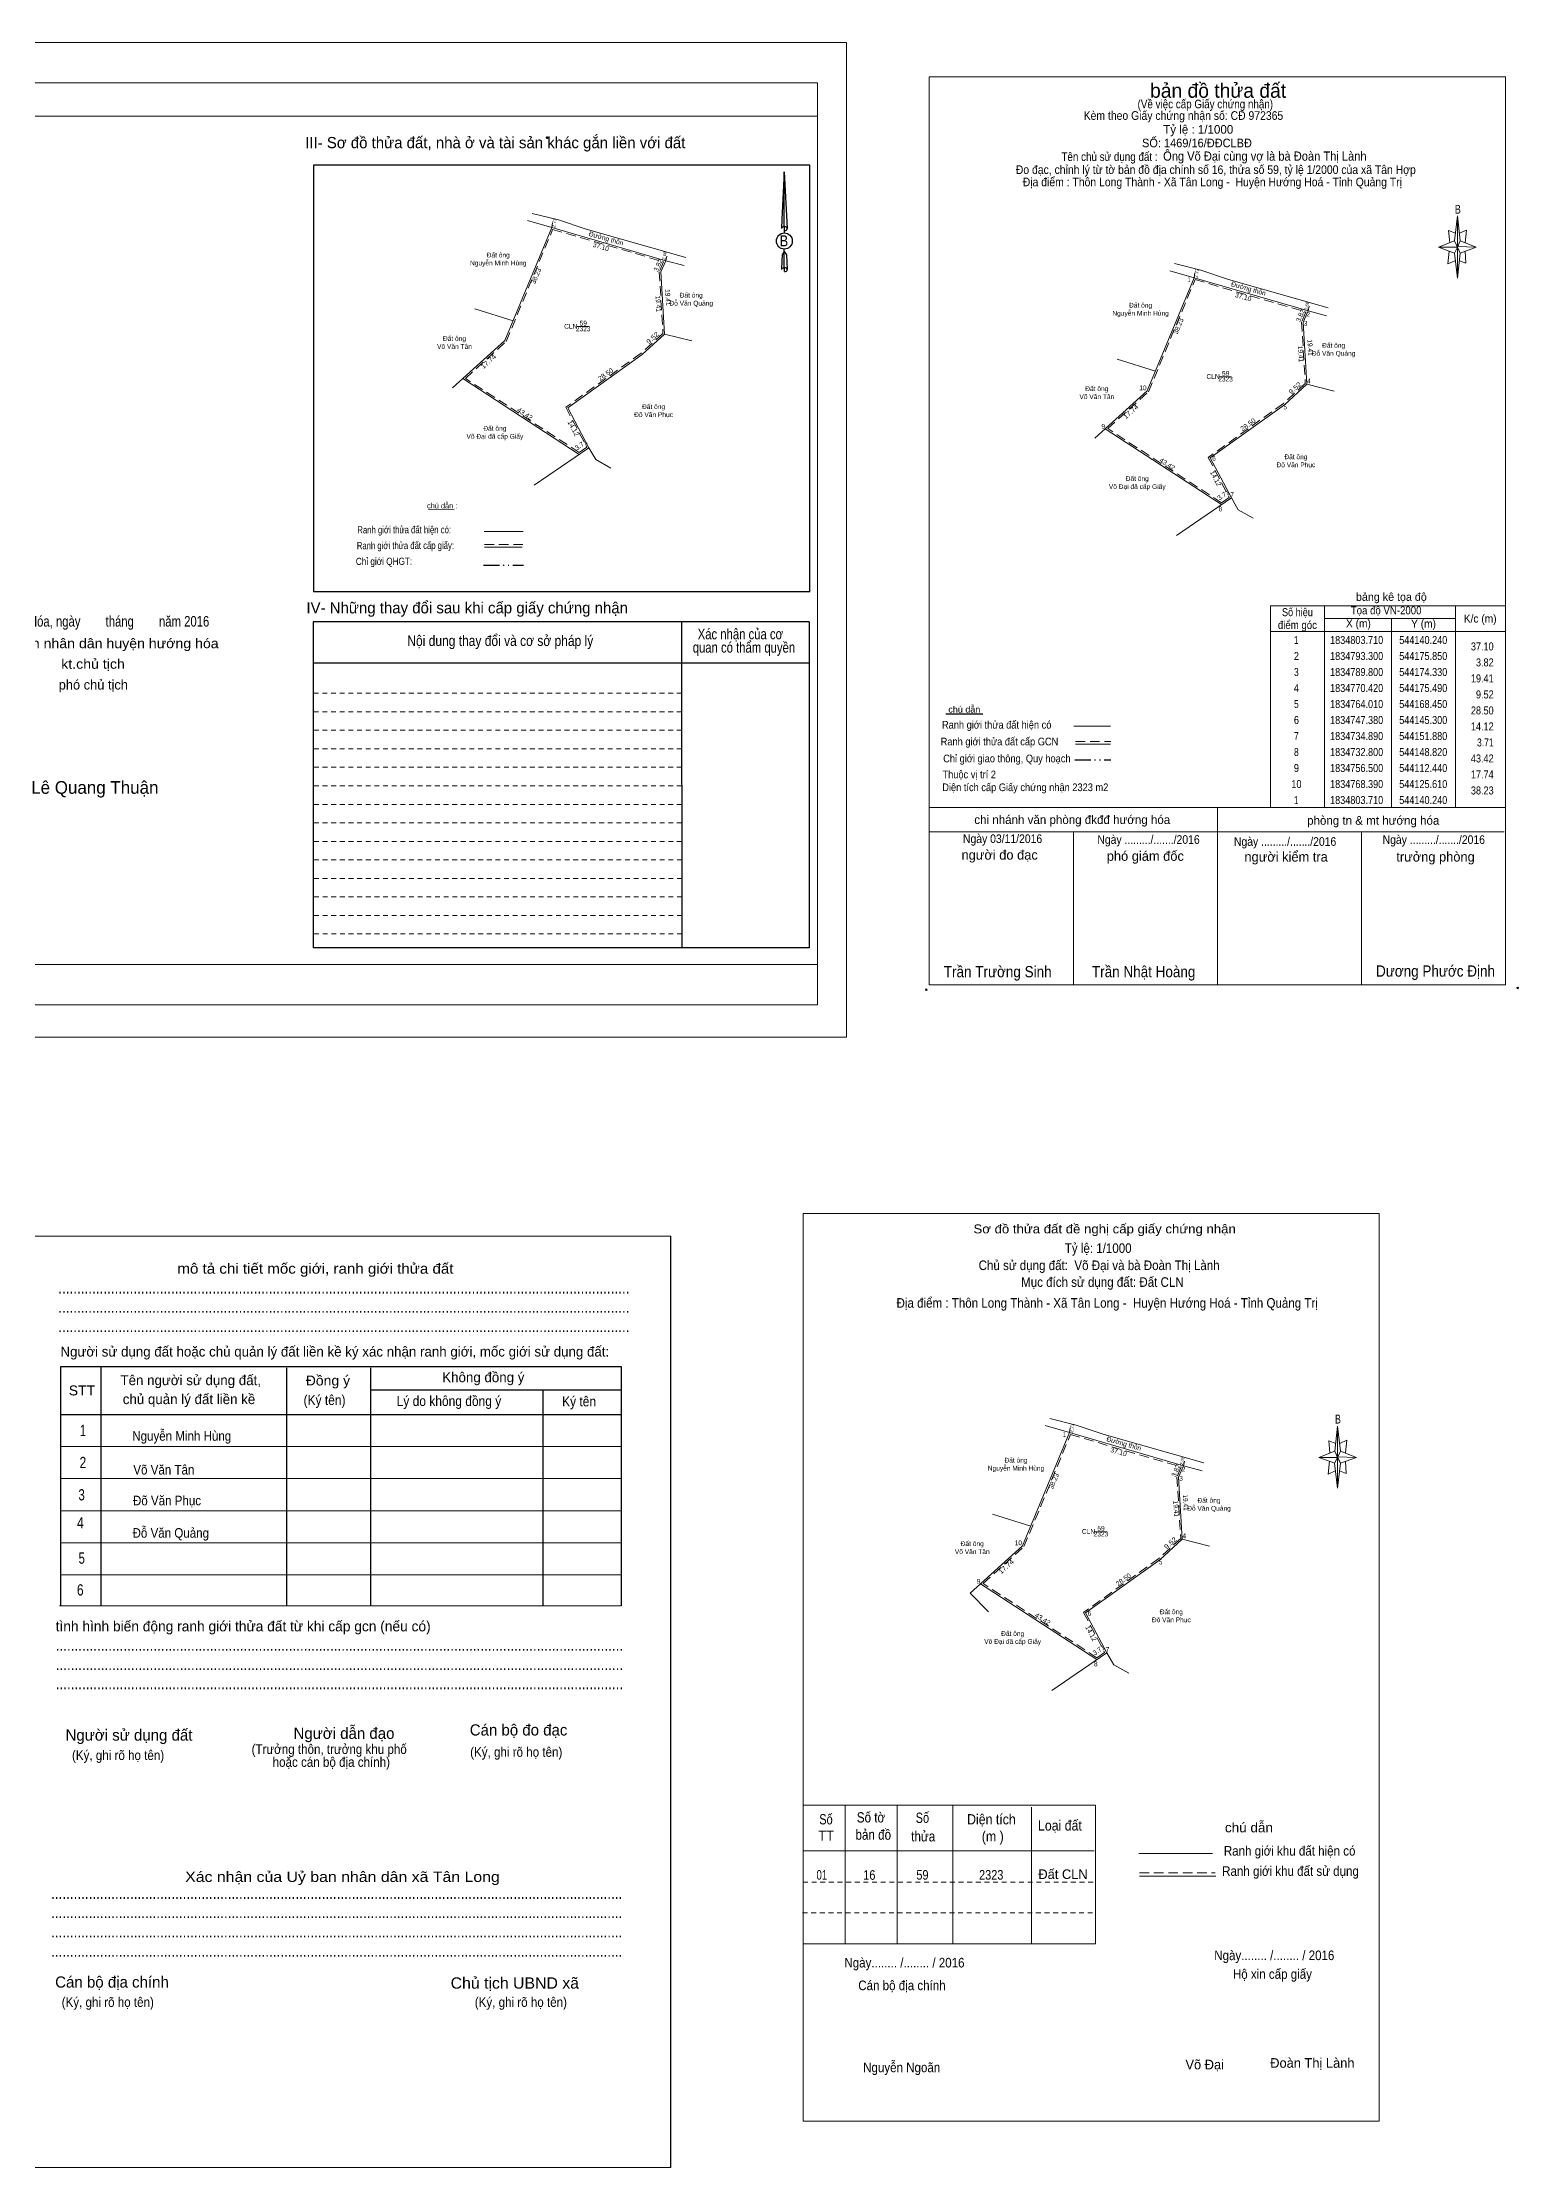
# Model space of a CAD drawing. Header units: metres. Extents: x 543220 to 544281, y 1834574 to 1835238.
# Drawn here: x 543819 to 544281, y 1834574 to 1835238 of the extents above; entities that cross this region are included whole.
import ezdxf
from ezdxf.enums import TextEntityAlignment as Align

# ---------------------------------------------------------------- set-up
doc = ezdxf.new("R2010")
doc.units = ezdxf.units.M
doc.header["$PDMODE"] = 32
doc.header["$PDSIZE"] = 0.5
for name, pattern in [('DASH_DOUBLE_DOT', [9.2, 5, -1.2, 0.3, -1.2, 0.3, -1.2]), ('MEDIUM_DASHED', [4.5, 3, -1.5]), ('SHORT_DASHED', [2.7, 1.5, -1.2])]:
    doc.linetypes.add(name, pattern=pattern)
for name, color, linetype, lineweight in [('1', 7, 'Continuous', 13), ('10', 7, 'Continuous', 13), ('16', 7, 'Continuous', 25), ('17', 7, 'SHORT_DASHED', 13), ('18', 7, 'Continuous', 25), ('23', 7, 'Continuous', 13), ('28', 7, 'SHORT_DASHED', 13), ('3', 7, 'Continuous', 13), ('40', 7, 'Continuous', 13), ('5', 7, 'Continuous', 13), ('55', 7, 'Continuous', 13), ('63', 7, 'Continuous', 13), ('7', 7, 'Continuous', 13)]:
    doc.layers.add(name, color=color, linetype=linetype, lineweight=lineweight)
doc.layers.add('34', color=7, linetype='Continuous')

msp = doc.modelspace()

# ---------------------------------------------------------------- linework, layer by layer
at = {"layer": '1'}
for p, q in [((543691.33, 1835214.99), (544061.53, 1835214.99)), ((544061.53, 1835214.99), (544061.53, 1834947.76)), ((543691.33, 1834949.99), (544061.53, 1834949.99))]:
    msp.add_line(p, q, dxfattribs=at)
msp.add_lwpolyline([(543651.13, 1834937.39), (544061.53, 1834937.39), (544061.53, 1835225.39), (543651.13, 1835225.39)], close=True, dxfattribs=at)
msp.add_lwpolyline([(543706.33, 1835214.99), (544061.53, 1835214.99), (544061.53, 1834949.99), (543706.33, 1834949.99)], dxfattribs=at)
at = {"layer": '1', "linetype": 'MEDIUM_DASHED'}
for points in [[(544179.46, 1835163.92), (544214.1, 1835153.8), (544212.75, 1835150.71), (544213.91, 1835131.45), (544207.06, 1835125.22), (544183.58, 1835108.35), (544190.16, 1835095.87), (544187.74, 1835094.22), (544152.19, 1835117.38), (544164.96, 1835128.91)], [(544140.53, 1834803.1), (544175.17, 1834792.98), (544173.82, 1834789.89), (544174.98, 1834770.63), (544168.13, 1834764.4), (544144.65, 1834747.53), (544151.23, 1834735.05), (544148.81, 1834733.4), (544113.26, 1834756.56), (544126.03, 1834768.09)]]:
    msp.add_lwpolyline(points, close=True, dxfattribs=at)
at = {"layer": '10'}
for p, q in [((543970.91, 1835182.4), (543978.51, 1835180.22)), ((543980.59, 1835182.55), (543989.31, 1835179.67)), ((544012.6, 1835166.31), (544013.76, 1835146.93)), ((544171.57, 1835166.71), (544179.17, 1835164.53)), ((544181.25, 1835166.86), (544189.97, 1835163.98)), ((543954.45, 1835154.78), (543966.41, 1835151)), ((544213.26, 1835150.62), (544214.42, 1835131.24)), ((543963.88, 1835144.9), (543947.47, 1835130.09)), ((544022.24, 1835144.77), (544013.76, 1835146.93)), ((544155.11, 1835139.09), (544167.07, 1835135.31)), ((544164.54, 1835129.21), (544148.13, 1835114.4)), ((544222.9, 1835129.08), (544214.42, 1835131.24)), ((543990.15, 1835111.4), (543973.02, 1835099.7)), ((543990.15, 1835111.4), (543992.33, 1835107.69)), ((543992.33, 1835107.69), (543997.01, 1835105.06)), ((544190.81, 1835095.71), (544173.68, 1835084.01)), ((544190.81, 1835095.71), (544192.99, 1835092)), ((544192.99, 1835092), (544197.67, 1835089.37)), ((544132.64, 1834805.89), (544140.24, 1834803.71)), ((544142.32, 1834806.04), (544151.04, 1834803.16)), ((544174.33, 1834789.8), (544175.49, 1834770.42)), ((544116.18, 1834778.27), (544128.14, 1834774.49)), ((544125.61, 1834768.39), (544109.2, 1834753.58)), ((544183.97, 1834768.26), (544175.49, 1834770.42)), ((544109.2, 1834753.58), (544114.93, 1834747.71)), ((544151.88, 1834734.89), (544134.75, 1834723.19)), ((544151.88, 1834734.89), (544154.06, 1834731.18)), ((544154.06, 1834731.18), (544158.74, 1834728.55))]:
    msp.add_line(p, q, dxfattribs=at)
for points in [[(544013.76, 1835146.93), (544006.72, 1835140.52), (543983.57, 1835123.89), (543990.15, 1835111.4)], [(544214.42, 1835131.24), (544207.38, 1835124.83), (544184.23, 1835108.2), (544190.81, 1835095.71)], [(544175.49, 1834770.42), (544168.45, 1834764.01), (544145.3, 1834747.38), (544151.88, 1834734.89)]]:
    msp.add_lwpolyline(points, dxfattribs=at)
at = {"layer": '16'}
msp.add_line((544113.19, 1835028.14), (544101.65, 1835028.14), dxfattribs=at)
at = {"layer": '17'}
for p, q in [((544057.01, 1834663.31), (544148.37, 1834663.31)), ((544056.88, 1834653.71), (544148.24, 1834653.71))]:
    msp.add_line(p, q, dxfattribs=at)
at = {"layer": '18'}
for p, q in [((544051.15, 1835197.59), (544052.09, 1835179.9)), ((544051.15, 1835197.59), (544052.09, 1835179.9)), ((544051.15, 1835197.59), (544052.09, 1835179.9)), ((544050.39, 1835182.67), (544050.24, 1835179.94)), ((544051.15, 1835180.5), (544051.15, 1835179.82)), ((544051.15, 1835179.82), (544051.15, 1835179.3)), ((544051.15, 1835179.3), (544051.15, 1835178.62)), ((544051.15, 1835179.3), (544051.15, 1835178.62)), ((544051.15, 1835179.3), (544051.15, 1835178.62)), ((544052.09, 1835179.9), (544052.09, 1835179.94)), ((544051.15, 1835172.67), (544051.15, 1835173.47)), ((544051.15, 1835172.67), (544051.15, 1835173.47)), ((544051.15, 1835172.67), (544051.15, 1835173.47)), ((544051.15, 1835172.67), (544051.86, 1835171.7)), ((544051.15, 1835172.67), (544051.86, 1835171.7)), ((544051.15, 1835172.67), (544051.86, 1835171.7)), ((544051.86, 1835171.7), (544052.09, 1835167.07)), ((544051.86, 1835171.7), (544052.09, 1835167.07)), ((544051.86, 1835171.7), (544052.09, 1835167.07)), ((544051.15, 1835167.67), (544051.15, 1835166.99)), ((544051.15, 1835166.99), (544051.15, 1835166.47)), ((544052.09, 1835167.07), (544052.09, 1835167.1))]:
    msp.add_line(p, q, dxfattribs=at)
for points in [[(544051.15, 1835180.5), (544051.15, 1835197.59), (544050.39, 1835182.67)], [(544051.15, 1835167.67), (544051.15, 1835172.67), (544050.5, 1835171.7), (544050.39, 1835169.82), (544050.24, 1835167.1)]]:
    msp.add_lwpolyline(points, dxfattribs=at)
msp.add_ellipse((544051.182, 1835175.983), major_axis=(0, 2.516), ratio=0.983453, dxfattribs=at)
for centre, start_param, end_param in [((544051.183, 1835179.86), 1.5707963, 3.074452), ((544051.183, 1835179.86), 0.0671406, 1.5707963), ((544051.183, 1835179.86), 4.712389, 6.2831853), ((544051.183, 1835167.019), 2.4910694, 3.0742784), ((544051.183, 1835167.019), 1.5707963, 2.4910694), ((544051.183, 1835167.019), 0.0671406, 1.5707963), ((544051.183, 1835167.019), 4.712389, 6.2831853)]:
    msp.add_ellipse(centre, major_axis=(0.907, 0), ratio=0.655448, start_param=start_param, end_param=end_param, dxfattribs=at)
at = {"layer": '23'}
for p, q in [((543970.91, 1835182.4), (543978.51, 1835180.22)), ((543972.36, 1835184.6), (543980.59, 1835182.55)), ((543978.51, 1835180.22), (544014.12, 1835169.81)), ((543989.31, 1835179.67), (544020.44, 1835170.79)), ((544014.12, 1835169.81), (544019.92, 1835168.29)), ((544171.57, 1835166.71), (544179.17, 1835164.53)), ((544173.02, 1835168.91), (544181.25, 1835166.86)), ((544179.17, 1835164.53), (544214.78, 1835154.12)), ((544189.97, 1835163.98), (544221.1, 1835155.1)), ((544214.78, 1835154.12), (544220.58, 1835152.6)), ((544132.64, 1834805.89), (544140.24, 1834803.71)), ((544134.09, 1834808.09), (544142.32, 1834806.04)), ((544140.24, 1834803.71), (544175.85, 1834793.3)), ((544151.04, 1834803.16), (544182.17, 1834794.28)), ((544175.85, 1834793.3), (544181.65, 1834791.78))]:
    msp.add_line(p, q, dxfattribs=at)
at = {"layer": '28', "linetype": 'Continuous', "lineweight": 25}
for p, q in [((543904.07, 1835199.66), (543904.07, 1835066.38)), ((544059.12, 1835066.38), (543904.07, 1835066.38)), ((544019.08, 1835056.98), (544019.17, 1834955.21)), ((544058.97, 1835056.98), (544058.9, 1834955.21)), ((544058.95, 1835044.06), (543903.94, 1835044.06)), ((544058.9, 1834955.21), (543903.94, 1834955.21))]:
    msp.add_line(p, q, dxfattribs=at)
at = {"layer": '28'}
for p, q in [((544019.1, 1835034.7), (543903.94, 1835034.7)), ((544019.1, 1835028.92), (543903.94, 1835028.92)), ((544019.11, 1835023.13), (543903.94, 1835023.13)), ((544019.12, 1835017.35), (543903.94, 1835017.35)), ((544019.12, 1835011.56), (543903.94, 1835011.56)), ((544019.13, 1835005.78), (543903.94, 1835005.78)), ((544019.13, 1834999.99), (543903.94, 1834999.99)), ((544019.14, 1834994.21), (543903.94, 1834994.21)), ((544019.14, 1834988.42), (543903.94, 1834988.42)), ((544019.15, 1834982.64), (543903.94, 1834982.64)), ((544019.15, 1834976.85), (543903.94, 1834976.85)), ((544019.16, 1834971.07), (543903.94, 1834971.07)), ((544019.16, 1834965.28), (543903.94, 1834965.28)), ((544019.17, 1834959.5), (543903.94, 1834959.5))]:
    msp.add_line(p, q, dxfattribs=at)
at = {"layer": '28', "linetype": 'Continuous', "lineweight": 25}
for points in [[(544059.12, 1835066.38), (544059.12, 1835199.66), (543904.07, 1835199.66)], [(544058.97, 1835056.98), (543903.94, 1835056.98), (543903.94, 1834955.21)]]:
    msp.add_lwpolyline(points, dxfattribs=at)
at = {"layer": '28'}
msp.add_point((543977.02, 1835208.29), dxfattribs=at)
at = {"layer": '3', "linetype": 'SHORT_DASHED'}
for p, q in [((543978.51, 1835180.22), (543979, 1835182.95)), ((544014.12, 1835169.81), (544014.66, 1835172.44)), ((544179.17, 1835164.53), (544179.66, 1835167.26)), ((544214.78, 1835154.12), (544215.32, 1835156.75)), ((544140.24, 1834803.71), (544140.73, 1834806.44)), ((544175.85, 1834793.3), (544176.39, 1834795.93))]:
    msp.add_line(p, q, dxfattribs=at)
at = {"layer": '3'}
for p, q in [((543963.88, 1835144.9), (543978.51, 1835180.22)), ((544014.12, 1835169.81), (544012.6, 1835166.31)), ((544164.54, 1835129.21), (544179.17, 1835164.53)), ((543986.44, 1835149.26), (543990.23, 1835149.26)), ((544214.78, 1835154.12), (544213.26, 1835150.62)), ((543950.71, 1835133.01), (543987.09, 1835109.31)), ((544187.1, 1835133.57), (544190.89, 1835133.57)), ((544151.37, 1835117.32), (544187.75, 1835093.62)), ((544125.61, 1834768.39), (544140.24, 1834803.71)), ((544175.85, 1834793.3), (544174.33, 1834789.8)), ((544148.17, 1834772.75), (544151.96, 1834772.75)), ((544112.44, 1834756.5), (544148.82, 1834732.8))]:
    msp.add_line(p, q, dxfattribs=at)
at = {"layer": '40'}
msp.add_lwpolyline([(543220.08, 1835238), (544070.6, 1835238), (544070.6, 1834927.29), (543220.08, 1834927.29)], close=True, dxfattribs=at)
at = {"layer": '5'}
for p, q in [((544260.47, 1835176.02), (544261.47, 1835183.82)), ((544262.27, 1835176.02), (544267.27, 1835174.02)), ((544260.47, 1835172.22), (544255.47, 1835174.02)), ((544262.27, 1835172.22), (544261.47, 1835164.42)), ((544264.07, 1835169.02), (544262.07, 1835169.82)), ((544263.87, 1835172.82), (544264.07, 1835169.02)), ((544141.65, 1835024.41), (544153.01, 1835024.41)), ((544142.16, 1835018.81), (544153.01, 1835018.81)), ((544096.46, 1834999.03), (544276.46, 1834999.03)), ((544096.46, 1834999.03), (544276.46, 1834999.03)), ((544186.46, 1834943.63), (544186.46, 1834999.03)), ((544096.46, 1834991.43), (544276.06, 1834991.43)), ((544096.46, 1834991.43), (544276.06, 1834991.43)), ((544141.46, 1834943.63), (544141.46, 1834991.43)), ((544231.46, 1834943.63), (544231.46, 1834991.43)), ((544276.46, 1834943.63), (544096.46, 1834943.63)), ((544223.09, 1834797.96), (544224.01, 1834805.76)), ((544224.89, 1834797.96), (544229.89, 1834795.96)), ((544223.09, 1834794.16), (544218.09, 1834795.96)), ((544224.89, 1834794.16), (544224.01, 1834786.36)), ((544226.69, 1834790.96), (544224.61, 1834791.76)), ((544226.49, 1834794.76), (544226.69, 1834790.96)), ((544057.01, 1834687.32), (544148.37, 1834687.32)), ((544070.17, 1834687.32), (544070.17, 1834644.04)), ((544086.45, 1834687.32), (544086.45, 1834644.04)), ((544103.77, 1834687.32), (544103.77, 1834644.04)), ((544128.37, 1834686.72), (544128.37, 1834673.32)), ((544148.37, 1834687.32), (544148.37, 1834644.04)), ((544057.01, 1834673.04), (544147.91, 1834673.04)), ((544128.37, 1834673.32), (544128.37, 1834644.04)), ((544161.93, 1834672.24), (544184.93, 1834672.24)), ((544162.13, 1834665.16), (544185.93, 1834665.16)), ((544057.01, 1834644.04), (544148.37, 1834644.04))]:
    msp.add_line(p, q, dxfattribs=at)
at = {"layer": '5', "linetype": 'DASH_DOUBLE_DOT', "lineweight": 25}
for p, q in [((543957.16, 1835074.75), (543969.65, 1835074.75)), ((544141.91, 1835013.88), (544153.19, 1835013.88))]:
    msp.add_line(p, q, dxfattribs=at)
at = {"layer": '5', "linetype": 'MEDIUM_DASHED'}
for p, q in [((544142.16, 1835019.61), (544153.19, 1835019.61)), ((544162.13, 1834666.16), (544185.73, 1834666.16))]:
    msp.add_line(p, q, dxfattribs=at)
at = {"layer": '5'}
for points in [[(544096.46, 1835227.23), (544276.46, 1835227.23), (544276.46, 1834943.63), (544096.46, 1834943.63)], [(544261.47, 1835183.82), (544262.27, 1835176.02), (544261.47, 1835174.02)], [(544261.47, 1835174.02), (544255.47, 1835174.02), (544260.47, 1835176.02), (544262.27, 1835172.22), (544267.27, 1835174.02), (544261.47, 1835174.22)], [(544261.47, 1835174.02), (544261.47, 1835164.42), (544260.47, 1835172.22)], [(544057.01, 1834872.16), (544237.01, 1834872.16), (544237.01, 1834588.64), (544057.01, 1834588.64)], [(544224.01, 1834805.76), (544224.89, 1834797.96), (544224.01, 1834795.96)], [(544224.01, 1834795.96), (544218.09, 1834795.96), (544223.09, 1834797.96), (544224.89, 1834794.16), (544229.89, 1834795.96), (544224.01, 1834796.16)], [(544224.01, 1834795.96), (544224.01, 1834786.36), (544223.01, 1834794.16)]]:
    msp.add_lwpolyline(points, close=True, dxfattribs=at)
for points in [[(544261.47, 1835174.02), (544260.47, 1835176.02), (544255.47, 1835174.02)], [(544260.87, 1835178.42), (544258.67, 1835179.22), (544259.07, 1835175.42)], [(544262.07, 1835178.42), (544264.27, 1835179.42), (544263.87, 1835175.42)], [(544258.87, 1835172.82), (544258.47, 1835168.82), (544260.67, 1835169.82)], [(544261.47, 1835174.02), (544262.27, 1835172.22), (544267.27, 1835174.02)], [(544224.01, 1834795.96), (544223.09, 1834797.96), (544218.09, 1834795.96)], [(544223.41, 1834800.36), (544221.29, 1834801.16), (544221.61, 1834797.36)], [(544224.69, 1834800.36), (544226.89, 1834801.36), (544226.49, 1834797.36)], [(544221.49, 1834794.76), (544221.09, 1834790.76), (544223.29, 1834791.76)], [(544224.01, 1834795.96), (544224.89, 1834794.16), (544229.89, 1834795.96)]]:
    msp.add_lwpolyline(points, dxfattribs=at)
for p in [(544095.51, 1834942.08), (544280.26, 1834942.63)]:
    msp.add_point(p, dxfattribs=at)
at = {"layer": '55'}
for p, q in [((543939.99, 1835092.1), (543948.07, 1835092.2)), ((543957.44, 1835085.27), (543969.63, 1835085.27)), ((543957.54, 1835080.31), (543969.25, 1835080.31)), ((543957.54, 1835080.31), (543969.25, 1835080.31))]:
    msp.add_line(p, q, dxfattribs=at)
at = {"layer": '55', "linetype": 'MEDIUM_DASHED'}
msp.add_line((543957.53, 1835081.18), (543969.53, 1835081.18), dxfattribs=at)
at = {"layer": '63'}
for p, q in [((544219.86, 1835062.03), (544219.86, 1834999.03)), ((544219.86, 1835058.03), (544260.86, 1835058.03)), ((544240.86, 1835058.03), (544240.86, 1834999.03)), ((544260.86, 1835062.03), (544260.86, 1834999.03)), ((544203.06, 1835054.03), (544276.46, 1835054.03))]:
    msp.add_line(p, q, dxfattribs=at)
msp.add_lwpolyline([(544203.06, 1835062.03), (544276.46, 1835062.03), (544276.46, 1834999.03), (544203.06, 1834999.03)], close=True, dxfattribs=at)
at = {"layer": '7', "lineweight": 25}
for p, q in [((543837.63, 1834824.27), (543837.63, 1834749.56)), ((543895.66, 1834823.97), (543895.66, 1834749.56)), ((543921.85, 1834823.97), (543921.85, 1834749.56)), ((543921.85, 1834817.05), (544000.32, 1834817.05)), ((543975.73, 1834817.05), (543975.73, 1834749.56)), ((543825.03, 1834809.42), (544000.32, 1834809.42))]:
    msp.add_line(p, q, dxfattribs=at)
at = {"layer": '7'}
for p, q in [((543825.03, 1834799.39), (544000.32, 1834799.39)), ((543825.03, 1834789.36), (544000.32, 1834789.36)), ((543825.03, 1834779.32), (544000.32, 1834779.32)), ((543825.03, 1834769.29), (544000.32, 1834769.29)), ((543825.03, 1834759.26), (544000.32, 1834759.26)), ((543824.72, 1834749.56), (544000.01, 1834749.56))]:
    msp.add_line(p, q, dxfattribs=at)
at = {"layer": '7', "linetype": 'MEDIUM_DASHED'}
msp.add_lwpolyline([(543978.8, 1835179.61), (544013.44, 1835169.49), (544012.09, 1835166.4), (544013.25, 1835147.14), (544006.4, 1835140.91), (543982.92, 1835124.04), (543989.5, 1835111.56), (543987.08, 1835109.91), (543951.53, 1835133.07), (543964.3, 1835144.6)], close=True, dxfattribs=at)
at = {"layer": '7'}
for points in [[(543805.29, 1834865.1), (544015.67, 1834865.1), (544015.67, 1834574.13), (543805.29, 1834574.13)], [(543805.29, 1834865.1), (544015.66, 1834865.1), (544015.66, 1834574.13), (543805.29, 1834574.13)]]:
    msp.add_lwpolyline(points, close=True, dxfattribs=at)
at = {"layer": '7', "lineweight": 25}
msp.add_lwpolyline([(544000.32, 1834749.56), (544000.32, 1834824.27), (543825.03, 1834824.27), (543825.03, 1834749.56)], dxfattribs=at)

# ---------------------------------------------------------------- texts
at = {"layer": '18'}
for s, height, width, p in [('B', 3.456, 0.85, (544051.035, 1835174.31)), ('Hướng Hóa, ngày        tháng        năm 2016', 3.3, 0.8, (543837.3, 1835055.52)), ('tM. ủy ban nhân dân huyện hướng hóa', 3, 1.1, (543836.2, 1835048.78)), ('kt.chủ tịch', 3, 1.1, (543835.215, 1835042.35))]:
    msp.add_text(s, height=height, dxfattribs=dict(at, width=width)).set_placement(p, align=Align.CENTER)
for s, height, p in [('phó chủ tịch', 3, (543835.31, 1835035.86)), ('Lê Quang Thuận', 3.96, (543835.785, 1835003.29))]:
    msp.add_text(s, height=height, dxfattribs=at).set_placement(p, align=Align.CENTER)
at = {"layer": '28'}
for s, p in [('III- Sơ đồ thửa đất, nhà ở và tài sản khác gắn liền với đất', (543960.87, 1835204.98)), ('IV- Những thay đổi sau khi cấp giấy chứng nhận', (543952.1, 1835059.65))]:
    msp.add_text(s, height=3.5, dxfattribs=at).set_placement(p, align=Align.CENTER)
for s, width, p in [('Nội dung thay đổi và cơ sở pháp lý', 0.85, (543962.44, 1835049.47)), (' quan có thẩm quyền', 0.8, (544038.06, 1835047.37)), ('Xác nhận của cơ', 0.8, (544037.43, 1835051.55))]:
    msp.add_text(s, height=3.3, dxfattribs=dict(at, width=width)).set_placement(p, align=Align.CENTER)
at = {"layer": '3'}
for s, height, rotation, width, p in [('2.77', 1.093, 79.824, 0.9, (543979.841, 1835181.508)), ('2.68', 0.9841, 78.397, 0.9, (544014.189, 1835171.296)), ('2.77', 1.093, 79.824, 0.9, (544180.501, 1835165.828)), ('19.41', 1.5, 273.425, 0.85, (544014.068, 1835158.345)), ('2.68', 0.9841, 78.397, 0.9, (544214.849, 1835155.616)), ('19.41', 1.5, 273.425, 0.85, (544214.728, 1835142.665)), ('2.77', 1.093, 79.824, 0.9, (544141.581, 1834805.008)), ('2.68', 0.9841, 78.397, 0.9, (544175.929, 1834794.796)), ('19.41', 1.5, 273.425, 0.85, (544175.808, 1834781.845))]:
    msp.add_text(s, height=height, rotation=rotation, dxfattribs=dict(at, width=width)).set_placement(p, align=Align.CENTER)
for p in [(543995.314, 1835176.074), (544195.974, 1835160.394), (544157.054, 1834799.574)]:
    msp.add_text('Đường thôn', height=1.5, rotation=344.079, dxfattribs=at).set_placement(p, align=Align.CENTER)
for s, height, width, p in [('Nguyễn Minh Hùng', 1.5, 0.9, (543961.805, 1835168.35)), ('Đất ông', 1.5, 0.9, (543961.8, 1835170.85)), ('Đỗ Văn Quảng', 1.5, 0.9, (544022.085, 1835155.81)), ('Đất ông', 1.5, 0.9, (544022.09, 1835158.31)), ('Đất ông', 1.5, 0.9, (544162.46, 1835155.17)), ('CLN', 1.5, 0.95, (543984.45, 1835148.59)), ('2323', 1.5, 0.85, (543988.335, 1835147.78)), ('59', 1.5, 0.85, (543988.36, 1835149.56)), ('Nguyễn Minh Hùng', 1.5, 0.9, (544162.465, 1835152.67)), ('Võ Văn Tân', 1.5, 0.9, (543948.135, 1835142.28)), ('Đất ông', 1.5, 0.9, (543948.13, 1835144.78)), ('Đất ông', 1.5, 0.9, (544222.75, 1835142.63)), ('Đỗ Văn Quảng', 1.5, 0.9, (544222.745, 1835140.13)), ('Đất ông', 1.5, 0.9, (544148.79, 1835129.1)), ('CLN', 1.5, 0.95, (544185.11, 1835132.91)), ('2323', 1.5, 0.85, (544188.995, 1835132.1)), ('59', 1.5, 0.85, (544189.02, 1835133.88)), ('Đõ Văn Phục', 1.5, 0.9, (544010.315, 1835120.99)), ('Đất ông', 1.5, 0.9, (544010.32, 1835123.49)), ('Võ Văn Tân', 1.5, 0.9, (544148.795, 1835126.6)), ('Đất ông', 1.5, 0.9, (544210.98, 1835107.81)), ('Đõ Văn Phục', 1.5, 0.9, (544210.975, 1835105.31)), ('Nguyễn Minh Hùng', 3, 0.9, (543862.93, 1834801.18)), ('Võ Văn Tân', 3, 0.9, (543857.345, 1834790.62)), ('Nguyễn Minh Hùng', 1.5, 0.9, (544123.545, 1834791.85)), ('Đất ông', 1.5, 0.9, (544123.54, 1834794.35)), ('Đõ Văn Phục', 3, 0.9, (543858.335, 1834780.99)), ('Đỗ Văn Quảng', 1.5, 0.9, (544183.825, 1834779.31)), ('Đất ông', 1.5, 0.9, (544183.83, 1834781.81)), ('Đỗ Văn Quảng', 3, 0.9, (543859.51, 1834770.88)), ('CLN', 1.5, 0.95, (544146.19, 1834772.09)), ('2323', 1.5, 0.85, (544150.075, 1834771.28)), ('59', 1.5, 0.85, (544150.1, 1834773.06)), ('Võ Văn Tân', 1.5, 0.9, (544109.875, 1834765.78)), ('Đất ông', 1.5, 0.9, (544109.87, 1834768.28)), ('Đõ Văn Phục', 1.5, 0.9, (544172.055, 1834744.49)), ('Đất ông', 1.5, 0.9, (544172.06, 1834746.99))]:
    msp.add_text(s, height=height, dxfattribs=dict(at, width=width)).set_placement(p, align=Align.CENTER)
at = {"layer": '34', "width": 0.9}
msp.add_text('Ông Võ Đại cùng vợ là bà Đoàn Thị Lành', height=2.88, dxfattribs=at).set_placement((544169.5, 1835201.07))
for s, p in [('Đất ông', (543960.75, 1835116.71)), ('Võ Đại đã cấp Giấy', (543960.75, 1835114.21)), ('Đất ông', (544161.41, 1835101.03)), ('Võ Đại đã cấp Giấy', (544161.41, 1835098.53)), ('Võ Đại đã cấp Giấy', (544122.49, 1834737.71)), ('Đất ông', (544122.49, 1834740.21))]:
    msp.add_text(s, height=1.5, dxfattribs=at).set_placement(p, align=Align.CENTER)
at = {"layer": '5'}
for s, height, p in [('bản đồ thửa đất', 4.5, (544186.67, 1835220.73)), ('Tỷ lệ : 1/1000', 2.7, (544180.465, 1835209.51)), ('bảng kê tọa độ', 2.5, (544240.8, 1835063.57)), ('chi nhánh văn phòng đkđđ hướng hóa', 2.7, (544141.11, 1834993.86)), ('phòng tn & mt hướng hóa', 2.7, (544235.13, 1834993.62)), ('người đo đạc', 3, (544118.435, 1834982.71)), ('phó giám đốc', 3, (544163.94, 1834982.35)), ('người kiểm tra', 3, (544207.915, 1834982.11)), ('trưởng phòng', 3, (544254.595, 1834982.11)), ('Đất CLN', 3, (544138.23, 1834664.26)), ('Võ Đại', 3, (544182.495, 1834604.79)), ('Đoàn Thị Lành', 3, (544216.115, 1834605.29))]:
    msp.add_text(s, height=height, dxfattribs=at).set_placement(p, align=Align.CENTER)
for s, height, width, p in [('Kèm theo Giấy chứng nhận số: CĐ 972365', 2.7, 0.9, (544175.85, 1835213.83)), ('(Về việc cấp Giấy chứng nhận)', 2.7, 0.85, (544182.675, 1835217.44)), ('Tên chủ sử dụng đất :', 2.7, 0.85, (544152.75, 1835200.98)), ('SỐ: 1469/16/ĐĐCLBĐ', 2.7, 0.95, (544180.065, 1835205.26)), ('Đo đạc, chỉnh lý từ tờ bản đồ địa chính số 16, thửa số 59, tỷ lệ 1/2000 của xã Tân Hợp', 2.7, 0.9, (544185.96, 1835196.93)), ('Địa điểm : Thôn Long Thành - Xã Tân Long -  Huyện Hướng Hoá - Tỉnh Quảng Trị ', 2.7, 0.9, (544185.325, 1835193.08)), ('B', 2.755, 0.75, (544261.56, 1835184.53)), ('chú dẫn', 2, 1.05, (544107.39, 1835028.66)), ('Ranh giới thửa đất hiện có ', 2.4, 0.9, (544117.91, 1835023.65)), ('Ranh giới thửa đất cấp GCN', 2.4, 0.9, (544118.38, 1835018.41)), ('Thuộc vị trí 2', 2.4, 0.9, (544108.925, 1835008.14)), ('Chỉ giới giao thông, Quy hoạch', 2.4, 0.9, (544120.685, 1835013.12)), ('Diện tích cấp Giấy chứng nhận 2323 m2', 2.4, 0.9, (544126.44, 1835004.12)), ('Ngày 03/11/2016', 2.7, 0.9, (544119.345, 1834987.91)), ('Ngày ........./......./2016', 2.7, 0.9, (544164.94, 1834987.65)), ('Ngày ........./......./2016', 2.7, 0.9, (544207.6, 1834987.03)), ('Ngày ........./......./2016', 2.7, 0.9, (544254.05, 1834987.62)), ('Trần Trường Sinh', 3.5, 0.9, (544117.82, 1834945.97)), ('Trần Nhật Hoàng', 3.5, 0.9, (544163.42, 1834945.98)), ('Dương Phước Định', 3.5, 0.9, (544254.59, 1834946.17)), ('Sơ đồ thửa đất đề nghị cấp giấy chứng nhận', 2.8, 1.1, (544151.23, 1834865.96)), ('Chủ sử dụng đất:  Võ Đại và bà Đoàn Thị Lành', 3, 0.9, (544149.505, 1834854.49)), ('Tỷ lệ: 1/1000', 3, 0.9, (544149.215, 1834859.85)), ('Mục đích sử dụng đất: Đất CLN', 3, 0.9, (544150.525, 1834849.25)), ('Địa điểm : Thôn Long Thành - Xã Tân Long -  Huyện Hướng Hoá - Tỉnh Quảng Trị ', 3, 0.9, (544152.53, 1834842.73)), ('B', 2.756, 0.75, (544224.11, 1834806.56)), ('Số', 3.2, 0.8, (544064.175, 1834681.32)), ('Số tờ', 3.2, 0.85, (544078.235, 1834681.92)), ('Số', 3.2, 0.8, (544094.295, 1834681.8)), ('Diện tích', 3.2, 0.9, (544115.86, 1834681.32)), ('TT', 3.2, 0.95, (544064.235, 1834676.2)), ('bản đồ', 3.2, 0.85, (544078.955, 1834676.52)), ('thửa', 3.2, 0.85, (544094.555, 1834676)), ('(m )', 3.2, 0.9, (544116.28, 1834676)), ('Loại đất', 3.2, 0.9, (544137.265, 1834679.4)), ('chú dẫn', 3, 1.05, (544196.305, 1834678.84)), ('Ranh giới khu đất hiện có ', 3, 0.9, (544209.52, 1834671.56)), ('01', 3, 0.75, (544062.89, 1834664.05)), ('16', 3, 0.85, (544077.73, 1834664.01)), ('59', 3, 0.85, (544094.305, 1834664.04)), ('2323', 3, 0.85, (544115.8, 1834664.05)), ('Ranh giới khu đất sử dụng', 3, 0.9, (544209.29, 1834665.24)), ('Ngày........ /........ / 2016', 3, 0.9, (544088.69, 1834636.62)), ('Ngày........ /........ / 2016', 3, 0.9, (544204.23, 1834638.92)), ('Cán bộ địa chính', 3, 0.9, (544087.915, 1834629.53)), ('Hộ xin cấp giấy', 3, 0.9, (544203.635, 1834633.08)), ('Nguyễn Ngoãn', 3, 0.9, (544087.83, 1834603.9))]:
    msp.add_text(s, height=height, dxfattribs=dict(at, width=width)).set_placement(p, align=Align.CENTER)
at = {"layer": '55'}
msp.add_text('chú dẫn :', height=1.664, rotation=359.974, dxfattribs=at).set_placement((543944.285, 1835092.458), align=Align.CENTER)
for s, height, width, p in [('Ranh giới thửa đất hiện có:', 2.26, 0.8, (543932.422, 1835084.655)), ('Chỉ giới QHGT:', 2.25, 0.85, (543926.112, 1835074.791)), ('Ranh giới thửa đất cấp giấy:', 2.25, 0.8, (543932.802, 1835079.736))]:
    msp.add_text(s, height=height, rotation=0.135, dxfattribs=dict(at, width=width)).set_placement(p, align=Align.CENTER)
at = {"layer": '63'}
for s, rotation, width, p in [('37.10', 343.705, 0.95, (543993.665, 1835173.476)), ('19.41', 273.425, 0.85, (544011.088, 1835156.355)), ('37.10', 343.705, 0.95, (544194.325, 1835157.796)), ('9.52', 42.318, 1.15, (544010.53, 1835145.153)), ('19.41', 273.425, 0.85, (544211.748, 1835140.675)), ('17.74', 42.076, 1.1, (543959.247, 1835137.792)), ('28.50', 35.692, 1.05, (543995.787, 1835133.696)), ('9.52', 42.318, 1.15, (544211.19, 1835129.473)), ('43.42', 326.917, 1.05, (543969.721, 1835121.377)), ('17.74', 42.076, 1.1, (544159.907, 1835122.112)), ('28.50', 35.692, 1.05, (544196.447, 1835118.016)), ('43.42', 326.917, 1.05, (544170.381, 1835105.697)), ('37.10', 343.705, 0.95, (544155.405, 1834796.976)), ('19.41', 273.425, 0.85, (544172.828, 1834779.855)), ('9.52', 42.318, 1.15, (544172.27, 1834768.653)), ('17.74', 42.076, 1.1, (544120.987, 1834761.292)), ('28.50', 35.692, 1.05, (544157.527, 1834757.196)), ('43.42', 326.917, 1.05, (544131.461, 1834744.877))]:
    msp.add_text(s, height=1.5, rotation=rotation, dxfattribs=dict(at, width=width)).set_placement(p, align=Align.CENTER)
for s, rotation, p in [('3.82', 66.525, (544012.44, 1835168.071)), ('38.23', 67.5, (543974.307, 1835164.783)), ('38.23', 67.5, (544174.967, 1835149.103)), ('3.82', 66.525, (544213.1, 1835152.391)), ('14.12', 297.781, (543984.596, 1835117.15)), ('3.71', 34.333, (543988.067, 1835111.673)), ('14.12', 297.781, (544185.256, 1835101.47)), ('3.71', 34.333, (544188.727, 1835095.993)), ('38.23', 67.5, (544136.047, 1834788.283)), ('3.82', 66.525, (544174.18, 1834791.571)), ('14.12', 297.781, (544146.336, 1834740.65)), ('3.71', 34.333, (544149.807, 1834735.173))]:
    msp.add_text(s, height=1.5, rotation=rotation, dxfattribs=at).set_placement(p, align=Align.CENTER)
for s, height, width, p in [(' 1', 1.5, 0.75, (544178.11, 1835163.17)), (' 3', 1.5, 0.8, (544214.57, 1835149.51)), (' 2', 1.5, 0.85, (544215.39, 1835152.31)), (' 10', 1.5, 0.85, (544164.32, 1835129.35)), (' 4', 1.5, 0.85, (544215.59, 1835131.52)), (' 5', 1.5, 0.8, (544208.2, 1835123.37)), (' 9', 1.5, 0.85, (544151.36, 1835117.32)), (' 6', 1.5, 0.85, (544185.95, 1835107.36)), (' 7', 1.5, 0.8, (544191.63, 1835096.06)), (' 8', 1.5, 0.8, (544187.95, 1835091.54)), ('37.10', 2.5, 0.85, (544272.75, 1835048.08)), ('3.82', 2.5, 0.85, (544272.75, 1835043.08)), ('19.41', 2.5, 0.85, (544272.75, 1835038.08)), ('28.50', 2.5, 0.85, (544272.75, 1835028.08)), ('9.52', 2.5, 0.85, (544272.75, 1835033.08)), ('14.12', 2.5, 0.85, (544272.75, 1835023.08)), ('3.71', 2.5, 0.8, (544272.75, 1835018.08)), ('43.42', 2.5, 0.85, (544272.75, 1835013.08)), ('17.74', 2.5, 0.85, (544272.75, 1835008.08)), ('38.23', 2.5, 0.85, (544272.75, 1835003.08)), (' 1', 1.5, 0.75, (544139.19, 1834802.35)), (' 2', 1.5, 0.85, (544176.47, 1834791.49)), (' 3', 1.5, 0.8, (544175.65, 1834788.69)), (' 4', 1.5, 0.85, (544176.67, 1834770.7)), (' 10', 1.5, 0.85, (544125.4, 1834768.53)), (' 9', 1.5, 0.85, (544112.44, 1834756.5)), (' 5', 1.5, 0.8, (544169.28, 1834762.55)), (' 6', 1.5, 0.85, (544147.03, 1834746.54)), (' 8', 1.5, 0.8, (544149.03, 1834730.72)), (' 7', 1.5, 0.8, (544152.71, 1834735.24))]:
    msp.add_text(s, height=height, dxfattribs=dict(at, width=width)).set_placement(p, align=Align.RIGHT)
for s, width, p in [('điểm góc', 0.9, (544211.45, 1835054.78)), ('Số hiệu', 0.85, (544211.45, 1835058.78)), ('X (m)', 0.95, (544230.51, 1835055.27)), ('Tọa độ VN-2000', 0.9, (544239.16, 1835059.35)), ('Y (m)', 0.95, (544250.845, 1835055.19)), ('K/c (m)', 0.95, (544268.55, 1835056.78)), (' 1', 0.75, (544210.745, 1835050.08)), ('1834803.710', 0.85, (544229.95, 1835050.08)), ('544140.240', 0.85, (544250.755, 1835050.08)), (' 2', 0.85, (544210.75, 1835045.08)), ('1834793.300', 0.85, (544229.95, 1835045.08)), ('544175.850', 0.85, (544250.755, 1835045.08)), (' 4', 0.85, (544210.745, 1835035.08)), (' 3', 0.8, (544210.75, 1835040.08)), ('1834789.800', 0.85, (544229.95, 1835040.08)), ('1834770.420', 0.85, (544229.95, 1835035.08)), ('544174.330', 0.85, (544250.755, 1835040.08)), ('544175.490', 0.85, (544250.755, 1835035.08)), (' 5', 0.8, (544210.75, 1835030.08)), ('1834764.010', 0.85, (544229.95, 1835030.08)), ('544168.450', 0.85, (544250.755, 1835030.08)), (' 6', 0.85, (544210.75, 1835025.08)), ('1834747.380', 0.85, (544229.95, 1835025.08)), ('544145.300', 0.85, (544250.755, 1835025.08)), (' 8', 0.8, (544210.75, 1835015.08)), (' 7', 0.8, (544210.75, 1835020.08)), ('1834734.890', 0.85, (544229.95, 1835020.08)), ('1834732.800', 0.85, (544229.95, 1835015.08)), ('544151.880', 0.85, (544250.755, 1835020.08)), ('544148.820', 0.85, (544250.755, 1835015.08)), (' 9', 0.85, (544210.745, 1835010.08)), ('1834756.500', 0.85, (544229.95, 1835010.08)), ('544112.440', 0.85, (544250.755, 1835010.08)), (' 10', 0.85, (544210.745, 1835005.08)), ('1834768.390', 0.85, (544229.95, 1835005.08)), ('544125.610', 0.85, (544250.755, 1835005.08)), (' 1', 0.75, (544210.745, 1835000.08)), ('1834803.710', 0.85, (544229.95, 1835000.08)), ('544140.240', 0.85, (544250.755, 1835000.08))]:
    msp.add_text(s, height=2.5, dxfattribs=dict(at, width=width)).set_placement(p, align=Align.CENTER)
at = {"layer": '7'}
for s, height, width, p in [('mô tả chi tiết mốc giới, ranh giới thửa đất', 3.21, 1.1, (543904.69, 1834853.36)), ('1', 3.512, 0.7, (543832.04, 1834802.64)), ('2', 3.512, 0.8, (543832.06, 1834792.62)), ('3', 3.512, 0.75, (543831.66, 1834782.54)), ('4', 3.512, 0.8, (543831.27, 1834773.78)), ('5', 3.512, 0.75, (543831.68, 1834762.76)), ('6', 3.512, 0.8, (543831.22, 1834752.82)), ('(Trưởng thôn, trưởng khu phố', 3.01, 0.9, (543908.99, 1834703.32)), ('hoặc cán bộ địa chính)', 3.01, 0.9, (543909.66, 1834699.3)), ('Xác nhận của Uỷ ban nhân dân xã Tân Long', 3.22, 1.15, (543913.145, 1834663.34))]:
    msp.add_text(s, height=height, dxfattribs=dict(at, width=width)).set_placement(p, align=Align.CENTER)
for s, height, width, p in [('........................................................................................................................................................', 3.511, 0.9, (543824.35, 1834847.16)), ('........................................................................................................................................................', 3.511, 0.9, (543824.35, 1834841.14)), ('........................................................................................................................................................', 3.511, 0.9, (543824.35, 1834835.12)), ('STT', 3.11, 1.05, (543827.63, 1834815.34)), ('Đồng ý', 3.11, 1.05, (543901.67, 1834818.44)), ('(Ký tên)', 3.11, 0.9, (543900.99, 1834812.34)), ('Lý do không đồng ý', 3.11, 0.9, (543930.07, 1834812.04)), ('Ký tên', 3.11, 0.9, (543981.75, 1834811.92)), ('.......................................................................................................................................................', 3.511, 0.9, (543823.55, 1834735.6)), ('.......................................................................................................................................................', 3.511, 0.9, (543823.55, 1834729.58)), ('.......................................................................................................................................................', 3.511, 0.9, (543823.55, 1834723.56)), ('(Ký, ghi rõ họ tên)', 3.01, 0.9, (543828.65, 1834701.44)), ('(Ký, ghi rõ họ tên)', 3.01, 0.9, (543953.03, 1834702.44)), ('........................................................................................................................................................', 3.511, 0.9, (543822.11, 1834658.06)), ('........................................................................................................................................................', 3.511, 0.9, (543822.11, 1834652.04)), ('........................................................................................................................................................', 3.511, 0.9, (543822.11, 1834646.04)), ('........................................................................................................................................................', 3.511, 0.9, (543822.11, 1834640.02)), ('Chủ tịch UBND xã', 3.52, 1.05, (543946.93, 1834630)), ('(Ký, ghi rõ họ tên)', 3.01, 0.9, (543825.43, 1834624.3)), ('(Ký, ghi rõ họ tên)', 3.01, 0.9, (543954.47, 1834624.3))]:
    msp.add_text(s, height=height, dxfattribs=dict(at, width=width)).set_placement(p)
for s, height, p in [('Người sử dụng đất hoặc chủ quản lý đất liền kề ký xác nhận ranh giới, mốc giới sử dụng đất:', 3.11, (543825.03, 1834827.48)), ('Tên người sử dụng đất,', 3.11, (543843.79, 1834818.54)), ('Không đồng ý', 3.11, (543944.31, 1834819.46)), ('chủ quản lý đất liền kề', 3.11, (543844.51, 1834812.62)), ('tình hình biến động ranh giới thửa đất từ khi cấp gcn (nếu có)', 3.21, (543823.55, 1834741.62)), ('Người sử dụng đất', 3.512, (543826.63, 1834707.48)), ('Người dẫn đạo', 3.51, (543897.85, 1834708.04)), ('Cán bộ đo đạc', 3.504, (543952.91, 1834709.08)), ('Cán bộ địa chính', 3.512, (543823.39, 1834630.32))]:
    msp.add_text(s, height=height, dxfattribs=at).set_placement(p)

doc.saveas('drawing.dxf')
